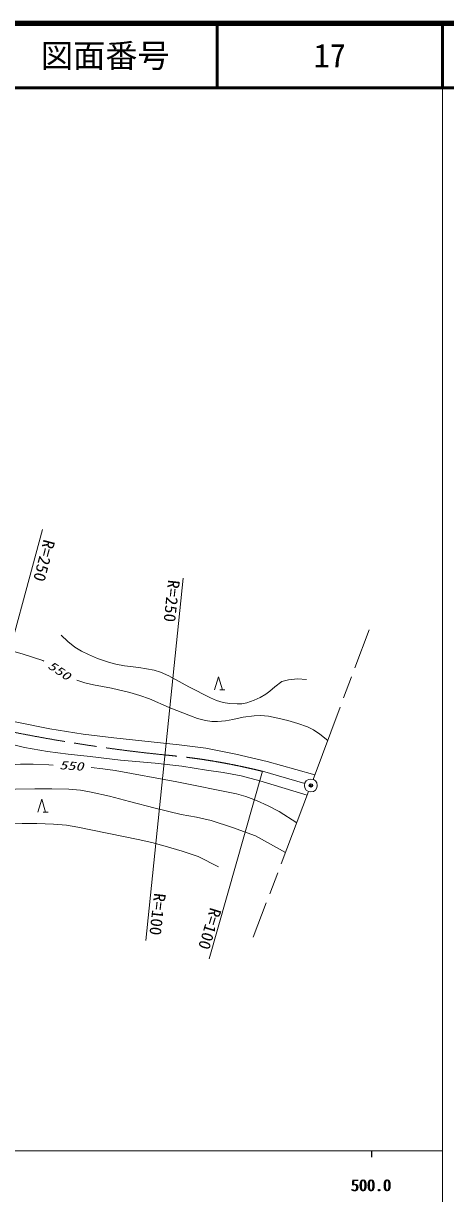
# Model space of a CAD drawing. Units: millimetres, scale not verified. Extents: x 40000 to 680000, y 20000 to 380000.
# Drawn here: x 513897 to 579500, y 198357 to 380000 of the extents above; entities that cross this region are included whole.
import ezdxf
from ezdxf.enums import TextEntityAlignment as Align

# ---------------------------------------------------------------- set-up
doc = ezdxf.new("R2010")
doc.units = ezdxf.units.MM
doc.header["$LTSCALE"] = 1000
doc.header["$PDMODE"] = 32
doc.header["$PDSIZE"] = 500
doc.linetypes.add('CHAIN', pattern=[18.5, 12, -1.5, 3.5, -1.5])
for name, color, linetype, lineweight in [('M-BGD', 7, 'Continuous', 13), ('M-BMK', 2, 'CHAIN', 13), ('M-BMK-SRVR', 3, 'Continuous', 13), ('M-STR-HTXT', 7, 'Continuous', 13), ('M-TTL', 2, 'Continuous', 140), ('M-TTL-BAND', 7, 'Continuous', 13), ('M-TTL-LINE', 7, 'Continuous', 50), ('M-TTL-TXT', 7, 'Continuous', 25)]:
    doc.layers.add(name, color=color, linetype=linetype, lineweight=lineweight)
doc.layers.add('M-OTRS', color=6, linetype='Continuous')
doc.styles.add('ＭＳ ゴシック', font='')
doc.styles.get('ＭＳ ゴシック').set_extended_font_data('MS Gothic')

msp = doc.modelspace()

# ---------------------------------------------------------------- linework, layer by layer
at = {"layer": 'M-BGD'}
for p, q in [((543609, 276575), (544209, 278575)), ((544209, 278575), (544809, 276575)), ((544409, 276575), (545209, 276575)), ((512598, 271603), (518012, 270493)), ((518012, 270493), (523195, 269660)), ((523195, 269660), (527961, 269105)), ((527961, 269105), (533745, 268457)), ((514073, 267624), (510325, 268549)), ((517636, 266976), (514073, 267624)), ((533745, 268457), (538095, 268040)), ((538095, 268040), (542260, 267485)), ((542260, 267485), (546887, 266560)), ((520875, 266560), (517636, 266976)), ((524299, 266189), (520875, 266560)), ((528973, 265634), (524299, 266189)), ((534387, 265171), (528973, 265634)), ((546887, 266560), (551792, 265449)), ((551792, 265449), (556228, 264200)), ((538506, 264709), (534387, 265171)), ((542346, 264107), (538506, 264709)), ((544938, 263737), (542346, 264107)), ((547760, 263182), (544938, 263737)), ((556228, 264200), (559179, 263353)), ((550629, 262441), (547760, 263182)), ((557984, 260186), (550629, 262441)), ((516149, 257579), (516749, 259579)), ((516749, 259579), (517349, 257579)), ((516949, 257579), (517749, 257579))]:
    msp.add_line(p, q, dxfattribs=at)
for points in [[(499585, 289762), (499513, 287986), (499541, 286153), (499582, 285744), (499773, 285277), (500056, 285004), (500615, 284705), (501386, 284459), (502174, 284314), (504335, 284095), (506501, 283769), (508667, 283411), (511014, 282907), (513855, 282089), (516908, 281089), (517065, 281014)], [(519764, 285040), (520782, 284072), (521886, 283187), (522910, 282562), (523990, 282029), (525423, 281430), (527106, 280848), (528243, 280539), (529619, 280279), (531833, 280014), (534210, 279614), (535198, 279296), (536488, 278750), (539613, 277023), (542974, 275289), (543898, 274903), (544932, 274602), (545911, 274438), (547113, 274355), (547826, 274394), (548609, 274549), (549749, 274939), (550692, 275360), (551557, 275856), (552204, 276341), (552962, 277031), (554063, 277868), (555087, 278091), (556478, 278265), (557893, 278180)], [(522207, 278036), (523444, 277640), (524806, 277316), (527564, 276790), (530454, 276131), (531991, 275685), (533499, 275140), (536563, 273828), (539838, 272538), (540963, 272121), (542205, 271781), (543195, 271638), (544083, 271620), (545281, 271736), (546449, 271952), (548041, 272294), (549763, 272538), (550762, 272547), (551962, 272442), (553448, 272179), (554999, 271791), (556540, 271346), (558040, 270794), (558955, 270320), (559942, 269672), (561188, 268710)], [(484324, 262134), (487124, 262154), (489781, 262271), (499290, 263194), (508805, 264590), (511035, 264836), (513431, 264990), (515433, 265000), (517832, 264899), (518531, 264858)], [(524448, 264476), (526240, 264312), (528171, 264026), (537755, 262295), (547012, 260416), (548446, 259986), (550092, 259370), (551918, 258552), (553654, 257654), (556360, 255914)], [(493875, 258772), (503321, 260178), (506566, 260624), (509948, 260981), (512684, 261119), (515685, 261161), (518299, 261207), (520963, 261143), (522754, 260955), (524423, 260679), (527295, 260031), (530391, 259222), (534359, 258172), (538408, 257209), (540775, 256793), (543092, 256273), (546382, 255177), (549944, 253872), (554609, 251309)], [(507328, 255450), (510520, 255688), (513685, 255824), (515989, 255831), (518589, 255724), (520580, 255530), (522362, 255256), (531708, 253305), (533861, 252852), (535943, 252311), (538567, 251525), (541030, 250662), (544203, 249077)]]:
    msp.add_lwpolyline(points, dxfattribs=at)
at = {"layer": 'M-BMK'}
for p, q in [((558914, 262647), (567626, 285880)), ((557603, 261991), (551024, 263908)), ((558208, 260776), (549608, 238152))]:
    msp.add_line(p, q, dxfattribs=at)
for centre, radius, start, end in [((561257, 515156), 250000, 257.82616, 264.17485), ((526965, 166845), 100000, 76.07884, 84.88323)]:
    msp.add_arc(centre, radius, start, end, dxfattribs=at)
at = {"layer": 'M-BMK-SRVR'}
for radius in [1000, 40]:
    msp.add_circle((558563, 261711), radius, dxfattribs=at)
at = {"layer": 'M-OTRS'}
msp.add_point((558563, 261711), dxfattribs=at)
at = {"layer": 'M-STR-HTXT'}
for p, q in [((516850, 301437), (501247, 243890)), ((538717, 293865), (532909, 237664)), ((551024, 263908), (542769, 234776))]:
    msp.add_line(p, q, dxfattribs=at)
at = {"layer": 'M-TTL'}
msp.add_line((680000, 380000), (40000, 380000), dxfattribs=at)
at = {"layer": 'M-TTL-BAND'}
for p, q in [((579000, 20000), (579000, 370000)), ((40000, 205000), (579000, 205000))]:
    msp.add_line(p, q, dxfattribs=at)
at = {"layer": 'M-TTL-LINE'}
for p, q in [((543997, 380000), (543997, 370000)), ((579000, 380000), (579000, 370000)), ((40000, 370000), (680000, 370000))]:
    msp.add_line(p, q, dxfattribs=at)
at = {"layer": 'M-TTL-TXT'}
msp.add_line((568000, 205000), (568000, 204000), dxfattribs=at)

# ---------------------------------------------------------------- texts
at = {"layer": 'M-BGD', "style": 'ＭＳ ゴシック', "oblique": 15, "width": 1.4}
for rotation, p in [(326.2, (517348, 279694)), (356.3, (519437, 263843))]:
    msp.add_text('550', height=1320, rotation=rotation, dxfattribs=at).set_placement(p, align=Align.BOTTOM_LEFT)
at = {"layer": 'M-STR-HTXT', "style": 'ＭＳ ゴシック', "width": 1.05}
for s, rotation, p in [('R=250', 255.5, (516532, 300135)), ('R=250', 263.8, (535847, 293745)), ('R=100', 263.5, (533667, 245134)), ('R=100', 253.1, (542411, 243019))]:
    msp.add_text(s, height=1833, rotation=rotation, dxfattribs=at).set_placement(p, align=Align.BOTTOM_LEFT)
at = {"layer": 'M-TTL-TXT', "style": 'ＭＳ ゴシック'}
for s, p in [('図面番号', (526622, 375000)), ('17', (561497, 375000))]:
    msp.add_text(s, height=3666, dxfattribs=at).set_placement(p, align=Align.MIDDLE_CENTER)
for p in [(567844, 198195), (568000, 198195)]:
    msp.add_text('500.0', height=1833, dxfattribs=at).set_placement(p, align=Align.BOTTOM_CENTER)

doc.saveas('drawing.dxf')
